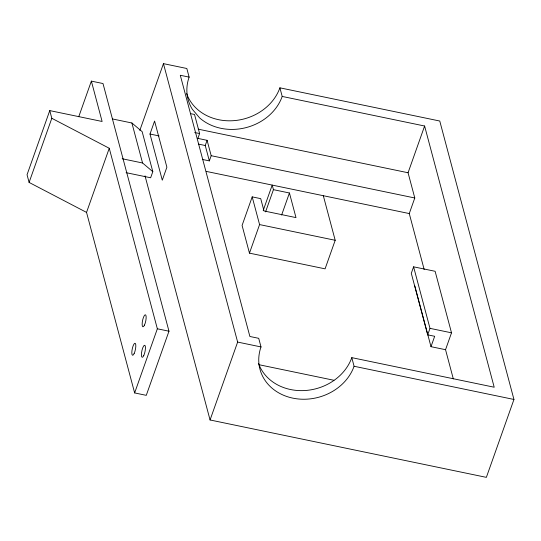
<?xml version="1.0" encoding="UTF-8"?>
<svg xmlns="http://www.w3.org/2000/svg" width="541" height="541" viewBox="0 0 541 541"><rect width="100%" height="100%" fill="white"/><g stroke="black" fill="none" stroke-linecap="round" stroke-linejoin="round"><path stroke-width="0.81" d="M91.361 81.123L102.114 121.475L49.758 110.601L27.05 174.729L29.099 182.425L86.54 212.397L134.641 392.928L146.273 395.343L168.981 331.207L103 83.537L91.361 81.123L78.743 116.748M29.099 182.425L51.808 118.29L49.758 110.601M86.54 212.397L109.255 148.268L51.808 118.29M139.815 130.408L163.456 63.642L186.828 68.497L189.127 77.113A49.245 42.144 -14.9 0 0 192.353 109.316L199.656 117.918A49.245 42.144 -14.9 0 0 282.199 96.44L424.611 126.012L494.203 387.228L351.792 357.648A49.245 42.144 -14.9 0 1 304.908 390.534A49.245 42.144 -14.9 0 1 258.517 363.39M149.992 134.033L154.584 121.049L166.885 167.203L162.286 180.18L149.992 134.033L159.061 135.919M112.339 118.925L131.896 122.99L142.155 131.666L152.812 171.666L150.648 177.766L126.107 172.667M197.763 138.739L199.602 133.546L194.523 114.469L190.432 113.617M202.834 159.541L209.347 160.893L205.249 145.509L207.088 140.315L197.397 138.3M209.347 160.893L211.186 155.7L207.088 140.315M134.641 392.928L157.35 328.793L109.255 148.268M263.217 210.449L272.211 185.063L273.435 189.668L289.435 192.988L295.988 217.604L263.994 210.956L260.721 198.648L252.194 196.877L242.084 225.441L249.462 253.141L325.08 268.843L335.197 240.285L323.308 195.673M249.462 253.141L259.579 224.583L252.194 196.877M265.57 211.876L273.435 189.668M281.618 215.054L289.435 192.988M186.625 93.566A49.245 42.144 -14.9 0 0 233.022 120.711A49.245 42.144 -14.9 0 0 279.9 87.825L439.765 121.022L513.95 399.461L486.366 477.358L210.064 419.978L237.641 342.081L163.456 63.642M424.171 269.513L409.267 213.56L414.785 197.979L408.063 172.748L424.611 126.012M445.541 349.702L451.512 332.823L435.12 271.291L413.595 266.821L411.295 273.313L427.694 334.845L434.673 336.292L430.994 346.68L445.541 349.702L453.317 378.896M427.694 334.845L429.994 328.353L413.595 266.821M189.127 77.113L180.295 75.28L249.888 336.488L258.72 338.321L261.012 346.937A49.245 42.144 -14.9 0 0 292.837 398.142A49.245 42.144 -14.9 0 0 354.085 366.264L513.95 399.461M198.189 129.164L408.063 172.748M194.692 132.525L199.602 133.546M198.655 144.136L205.249 145.509M211.186 155.7L414.785 197.979M206.222 171.389L409.267 213.56M122.178 158.75L142.554 162.983L152.812 171.666M259.579 224.583L335.197 240.285M429.994 328.353L451.512 332.823M237.641 342.081L261.012 346.937M157.35 328.793L168.981 331.207M259.633 364.85L333.919 380.276M414.819 285.959L430.994 346.68M279.9 87.825L282.199 96.44M351.792 357.648L354.085 366.264M131.896 122.99L142.554 162.983M145.015 175.832L210.064 419.978M143.757 355.586A6.154 1.609 -78.3 0 0 145.002 345.456A6.154 1.609 -78.3 0 0 141.559 352.766A6.154 1.609 -78.3 0 0 143.757 355.586M134.134 353.577A6.154 1.609 -78.3 0 0 135.385 343.454A6.154 1.609 -78.3 0 0 131.943 350.757A6.154 1.609 -78.3 0 0 134.134 353.577M144.467 325.114A6.154 1.609 -78.3 0 0 145.718 314.984A6.154 1.609 -78.3 0 0 142.276 322.294A6.154 1.609 -78.3 0 0 144.467 325.114"/></g></svg>
